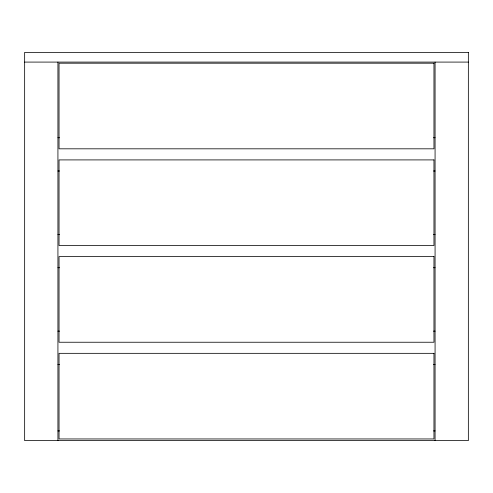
<?xml version="1.0" encoding="UTF-8"?>
<svg xmlns="http://www.w3.org/2000/svg" width="493" height="493" viewBox="0 0 493 493"><rect width="100%" height="100%" fill="white"/><g stroke="black" fill="none" stroke-linecap="round" stroke-linejoin="round"><path stroke-width="0.74" d="M24.65 62.087L468.35 62.087M57.927 137.726L59.468 137.726M433.532 137.726L435.072 137.726M57.927 171.003L59.468 171.003M433.532 171.003L435.072 171.003M57.927 234.434L59.468 234.434M433.532 234.434L435.072 234.434M57.927 267.717L59.468 267.717M433.532 267.717L435.072 267.717M57.927 331.148L59.468 331.148M433.532 331.148L435.072 331.148M57.927 364.426L59.468 364.426M433.532 364.426L435.072 364.426M57.927 430.913L59.468 430.913M433.532 430.913L435.072 430.913M435.072 62.087L435.072 440.619M57.927 62.087L57.927 440.619M468.35 52.381L24.65 52.381L24.65 440.619L468.35 440.619L468.35 52.381M433.963 63.196L59.037 63.196L59.037 148.818L433.963 148.818L433.963 63.196M433.963 159.911L59.037 159.911L59.037 245.532L433.963 245.532L433.963 159.911M433.963 256.625L59.037 256.625L59.037 342.241L433.963 342.241L433.963 256.625M433.963 353.333L59.037 353.333L59.037 438.955L433.963 438.955L433.963 353.333"/></g></svg>
